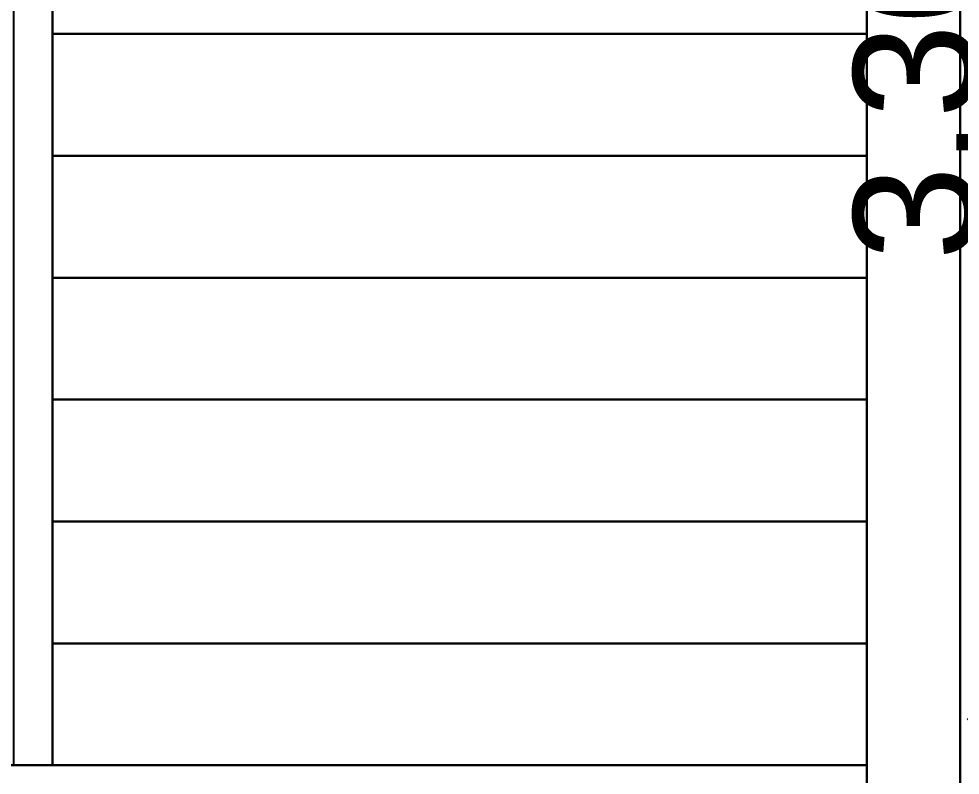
# Model space of a CAD drawing. Header units: metres. Extents: x 0 to 298, y 0 to 162.
# Drawn here: x 197.895 to 200.212, y 101.493 to 103.354 of the extents above; entities that cross this region are included whole.
import ezdxf

# ---------------------------------------------------------------- set-up
doc = ezdxf.new("R2010")
doc.units = ezdxf.units.M
doc.header["$MEASUREMENT"] = 0
doc.layers.add('BLK_1_FLR_0_CARPET_AREA', color=10, linetype='Continuous')
doc.layers.add('BLK_1_FLR_0_STAIR_1', color=4, linetype='Continuous', lineweight=30)
doc.layers.add('BLK_1_FLR_0_STAIR_1_FLIGHT_2', color=4, linetype='Continuous', lineweight=30)
doc.styles.add('arial', font='arial.ttf')
doc.dimstyles.new('OPEN SPACE', dxfattribs={"dimtxt": 0.3, "dimasz": 0.23, "dimexe": 0.1875, "dimexo": 0.0625, "dimgap": 0.09, "dimtad": 3, "dimzin": 0, "dimdsep": 46, "dimtxsty": 'arial', "dimblk": 'OBLIQUE', "dimcen": 0.09, "dimse1": 1, "dimse2": 1, "dimclrd": 6, "dimclre": 6, "dimclrt": 7, "dimadec": 0, "dimazin": 0, "dimtfac": 0.5, "dimtix": 1, "dimtmove": 0, "dimatfit": 3, "dimfxl": 0, "dimtolj": 1, "dimtzin": 0, "dimarcsym": 0})

# ---------------------------------------------------------------- blocks, each defined once
blk = doc.blocks.new('_Oblique')
at = {"color": 0, "linetype": 'ByBlock', "lineweight": -2}
blk.add_line((-0.5, -0.5), (0.5, 0.5), dxfattribs=at)
blk = doc.blocks.new('*D357')
at = {"layer": 'BLK_1_FLR_0_STAIR_1_FLIGHT_2', "color": 1, "lineweight": -2}
blk.add_line((200.3446, 101.5172), (200.3446, 104.8172), dxfattribs=at)
at = {"layer": 'Defpoints', "color": 0, "lineweight": 35}
for p in [(200.3446, 104.8172), (200.4838, 104.8172), (200.4838, 101.5172)]:
    blk.add_point(p, dxfattribs=at)
at = {"layer": 'BLK_1_FLR_0_STAIR_1_FLIGHT_2', "color": 1, "lineweight": -2, "xscale": 0.23, "yscale": 0.23, "zscale": 0.23}
for p, rotation in [((200.3446, 104.8172), 90), ((200.3446, 101.5172), 270)]:
    blk.add_blockref('_Oblique', p, dxfattribs=dict(at, rotation=rotation))
at = {"layer": 'BLK_1_FLR_0_STAIR_1_FLIGHT_2', "color": 1, "insert": (200.1013, 103.1672), "char_height": 0.3, "attachment_point": 5, "rotation": 90, "style": 'arial'}
blk.add_mtext('\\A1;3.30', dxfattribs=at)

msp = doc.modelspace()

# ---------------------------------------------------------------- linework, layer by layer
at = {"ltscale": 0.25}
for p, q in [((199.98203, 106.8172), (199.98203, 98.6672)), ((199.98203, 103.3172), (197.98203, 103.3172)), ((199.98203, 103.0172), (197.98203, 103.0172)), ((199.98203, 102.7172), (197.98203, 102.7172)), ((199.98203, 102.4172), (197.98203, 102.4172)), ((199.98203, 102.1172), (197.98203, 102.1172)), ((199.98203, 101.8172), (197.98203, 101.8172)), ((199.98203, 101.5172), (197.98203, 101.5172))]:
    msp.add_line(p, q, dxfattribs=at)
msp.add_lwpolyline([(197.97738, 101.5172), (197.88203, 101.5172), (197.88203, 104.8172), (197.97738, 104.8172)], close=True)
at = {"layer": 'BLK_1_FLR_0_CARPET_AREA', "color": 15, "linetype": 'Continuous', "lineweight": 30}
msp.add_lwpolyline([(173.36408, 98.6672), (195.88203, 98.6672), (195.88224, 106.8172), (199.98203, 106.8172), (199.98203, 98.6672), (200.21203, 98.6672), (200.21203, 106.8172), (202.33203, 106.8172), (202.33203, 98.6672), (224.97038, 98.6672), (224.97106, 96.4572), (218.74083, 96.4572), (218.74083, 96.2272), (224.97108, 96.22761), (224.9716, 92.12751), (216.53083, 92.12751), (216.53083, 96.45744), (183.12038, 96.4572), (183.12038, 88.5422), (180.91038, 88.5422)], dxfattribs=at)
at = {"layer": 'BLK_1_FLR_0_STAIR_1', "color": 1, "linetype": 'Continuous'}
msp.add_lwpolyline([(195.88224, 106.8172), (195.88224, 101.5172), (199.98224, 101.5172), (199.98224, 106.8172)], close=True, dxfattribs=at)
at = {"layer": 'BLK_1_FLR_0_STAIR_1_FLIGHT_2', "color": 7}
for p, q in [((197.97724, 103.3172), (199.98224, 103.3172)), ((197.97724, 103.0172), (199.98224, 103.0172)), ((197.97752, 102.7172), (199.98252, 102.7172)), ((197.97738, 102.4172), (199.98238, 102.4172)), ((197.97738, 102.1172), (199.98238, 102.1172)), ((197.97738, 101.8172), (199.98238, 101.8172)), ((197.97738, 101.5172), (199.98238, 101.5172))]:
    msp.add_line(p, q, dxfattribs=at)
msp.add_lwpolyline([(197.97738, 101.5172), (197.97738, 104.8172), (199.98238, 104.8172), (199.98238, 101.5172)], close=True, dxfattribs=at)

# ---------------------------------------------------------------- dimensions: what is measured, and where the dimension line sits
at = {"layer": 'BLK_1_FLR_0_STAIR_1_FLIGHT_2', "color": 1}
dim = msp.add_linear_dim(base=(200.34461, 104.8172), p1=(200.48377, 101.5172), p2=(200.48377, 104.8172), angle=270, dimstyle='OPEN SPACE', override={"dimpost": '\\X', "dimclrd": 1, "dimclrt": 1}, dxfattribs=at)
dim.commit()
dim.dimension.update_dxf_attribs({"geometry": '*D357', "text_midpoint": (200.10133, 103.1672)})

doc.saveas('drawing.dxf')
